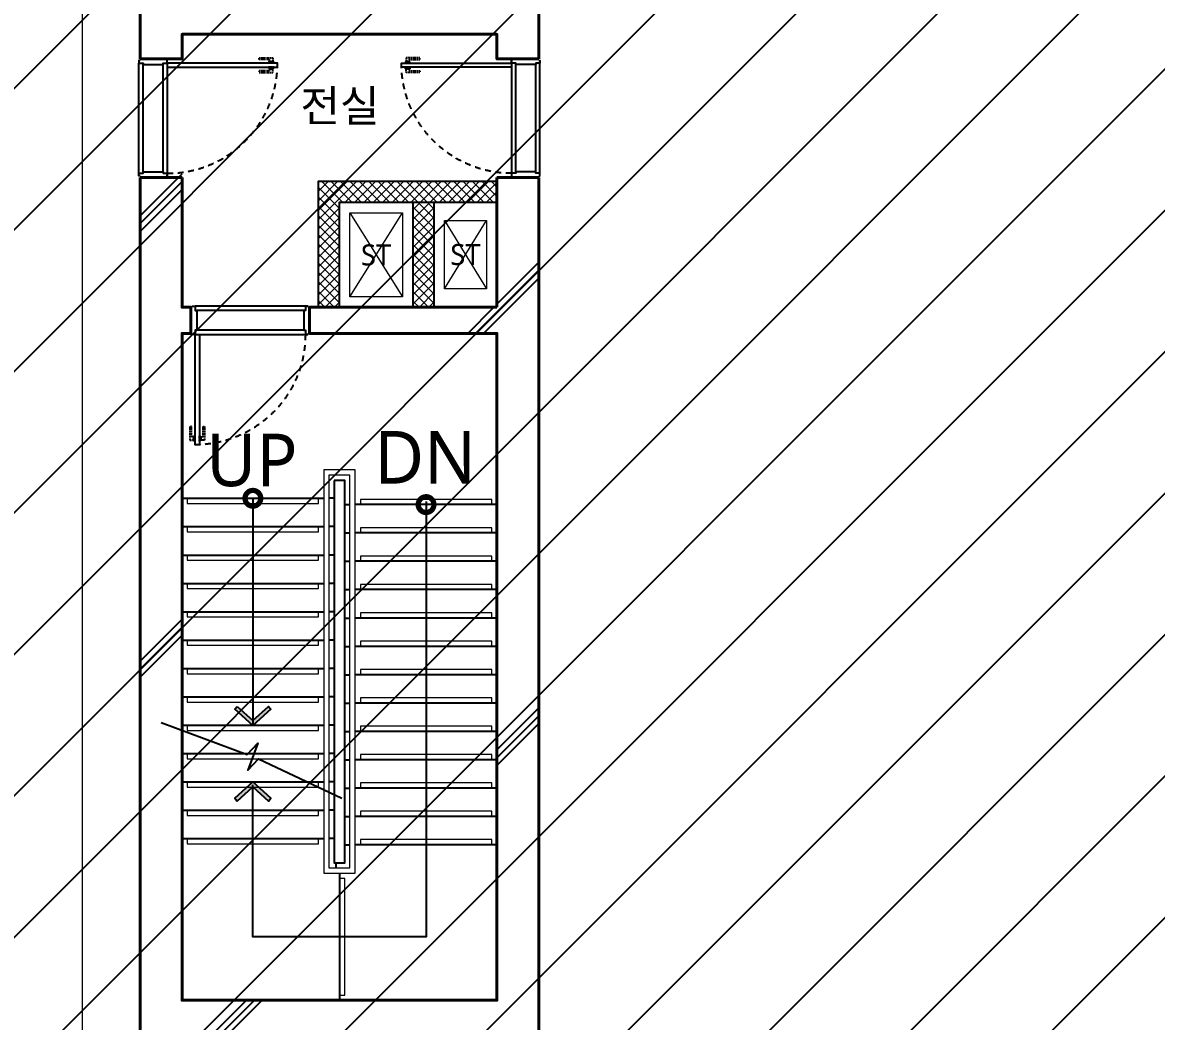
# Model space of a CAD drawing. Header units: millimetres. Extents: x 4739419 to 5837985, y 2291271 to 3446271.
# Drawn here: x 4898544 to 4909344, y 2381141 to 2390651 of the extents above; entities that cross this region are included whole.
import ezdxf
from ezdxf.enums import TextEntityAlignment as Align

# ---------------------------------------------------------------- set-up
doc = ezdxf.new("R2010")
doc.units = ezdxf.units.MM
doc.linetypes.add('XR-평면도$0$DASHEDX2', pattern=[1.5, 1, -0.5])
doc.linetypes.add('XR-평면도$0$HID', pattern=[2, 1.1, -0.9])
doc.layers.get('0').update_dxf_attribs({"color": 255})
for name, color, linetype, lineweight in [('A-XXXX-TXT2', 9, 'Continuous', 25), ('XR-평면도$0$A-CNTL', 9, 'Continuous', 15), ('XR-평면도$0$A-CONC-LIN1', 9, 'Continuous', 40), ('XR-평면도$0$A-DWXM-DOOR', 9, 'Continuous', 25), ('XR-평면도$0$A-ELEV-LIN3', 9, 'Continuous', 18), ('XR-평면도$0$A-SSXM-STAIR', 9, 'Continuous', 25), ('XR-평면도$0$A-SSXS-HAND', 9, 'Continuous', 20), ('XR-평면도$0$A-WAXM-BLOC', 9, 'Continuous', 25), ('XR-평면도$0$A-XXXX-HATC', 9, 'Continuous', 18), ('XR-평면도$0$A-XXXX-OPEN', 9, 'Continuous', 15), ('XR-평면도$0$A-XXXX-SYMB', 9, 'Continuous', 25)]:
    doc.layers.add(name, color=color, linetype=linetype, lineweight=lineweight)
doc.layers.add('HEB-Area(PC Topping)', color=3, linetype='Continuous')
doc.layers.add('XR-평면도$0$A-CONC-SOLD', color=9, linetype='Continuous')
doc.styles.add('맑은 고딕', font='malgun.ttf')

# ---------------------------------------------------------------- blocks, each defined once
blk = doc.blocks.new('XR-평면도$0$ARROW')
blk.add_lwpolyline([(-0.002, 0.87), (0.738, 0), (-0.002, -0.87), (0.15, -1), (1, 0), (0.15, 1)], close=True)
for points in [[(-0.002, 0.87), (0.15, 1), (0.738, 0), (1, 0)], [(0.738, 0), (1, 0), (-0.002, -0.87), (0.15, -1)]]:
    blk.add_solid(points)
blk = doc.blocks.new('XR-평면도$0$#7~16 계단 1f~8f')
at = {"layer": 'XR-평면도$0$A-ELEV-LIN3'}
for points in [[(277066, 9786), (277066, 9736), (278316, 9736), (278316, 9786)], [(279966, 9726), (279966, 9776), (278716, 9776), (278716, 9726)], [(277066, 9516), (277066, 9466), (278316, 9466), (278316, 9516)], [(279966, 9456), (279966, 9506), (278716, 9506), (278716, 9456)], [(277066, 9246), (277066, 9196), (278316, 9196), (278316, 9246)], [(279966, 9186), (279966, 9236), (278716, 9236), (278716, 9186)], [(277066, 8976), (277066, 8926), (278316, 8926), (278316, 8976)], [(279966, 8916), (279966, 8966), (278716, 8966), (278716, 8916)], [(277066, 8706), (277066, 8656), (278316, 8656), (278316, 8706)], [(279966, 8646), (279966, 8696), (278716, 8696), (278716, 8646)], [(277066, 8436), (277066, 8386), (278316, 8386), (278316, 8436)], [(279966, 8376), (279966, 8426), (278716, 8426), (278716, 8376)], [(277066, 8166), (277066, 8116), (278316, 8116), (278316, 8166)], [(279966, 8106), (279966, 8156), (278716, 8156), (278716, 8106)], [(277066, 7896), (277066, 7846), (278316, 7846), (278316, 7896)], [(279966, 7836), (279966, 7886), (278716, 7886), (278716, 7836)], [(277066, 7626), (277066, 7576), (278316, 7576), (278316, 7610)], [(278316, 7610), (278316, 7626)], [(279966, 7566), (279966, 7616), (278716, 7616), (278716, 7566)], [(277066, 7356), (277066, 7306), (278316, 7306), (278316, 7356)], [(279966, 7296), (279966, 7346), (278716, 7346), (278716, 7296)], [(277066, 7086), (277066, 7036), (278316, 7036), (278316, 7086)], [(279966, 7026), (279966, 7076), (278716, 7076), (278716, 7026)], [(277066, 6816), (277066, 6766), (278316, 6766), (278316, 6816)], [(279966, 6756), (279966, 6806), (278716, 6806), (278716, 6756)], [(277066, 6546), (277066, 6496), (278316, 6496), (278316, 6546)], [(279966, 6486), (279966, 6536), (278716, 6536), (278716, 6486)], [(278516, 5056), (278566, 5056), (278566, 6166), (278516, 6166)]]:
    blk.add_lwpolyline(points, dxfattribs=at)
at = {"layer": 'XR-평면도$0$A-SSXM-STAIR'}
for p, q in [((278480, 6316), (278480, 6266)), ((278516, 6216), (278516, 5006))]:
    blk.add_line(p, q, dxfattribs=at)
for points in [[(278466, 9956), (278466, 6316), (278566, 6316), (278566, 9956), (278466, 9956)], [(277016, 9786), (278366, 9786)], [(278466, 9786), (278416, 9786)], [(278566, 9726), (278616, 9726)], [(278566, 9726), (278616, 9726)], [(280016, 9726), (278666, 9726)], [(277016, 9516), (278366, 9516)], [(278466, 9516), (278416, 9516)], [(278566, 9456), (278616, 9456)], [(278566, 9456), (278616, 9456)], [(280016, 9456), (278666, 9456)], [(277016, 9246), (278366, 9246)], [(278466, 9246), (278416, 9246)], [(278566, 9186), (278616, 9186)], [(278566, 9186), (278616, 9186)], [(280016, 9186), (278666, 9186)], [(277016, 8976), (278366, 8976)], [(278466, 8976), (278416, 8976)], [(278566, 8916), (278616, 8916)], [(278566, 8916), (278616, 8916)], [(280016, 8916), (278666, 8916)], [(277016, 8706), (278366, 8706)], [(278466, 8706), (278416, 8706)], [(278566, 8646), (278616, 8646)], [(278566, 8646), (278616, 8646)], [(280016, 8646), (278666, 8646)], [(277016, 8436), (278366, 8436)], [(278466, 8436), (278416, 8436)], [(278566, 8376), (278616, 8376)], [(278566, 8376), (278616, 8376)], [(280016, 8376), (278666, 8376)], [(277016, 8166), (278366, 8166)], [(278466, 8166), (278416, 8166)], [(278566, 8106), (278616, 8106)], [(278566, 8106), (278616, 8106)], [(280016, 8106), (278666, 8106)], [(277016, 7896), (278366, 7896)], [(278466, 7896), (278416, 7896)], [(278566, 7836), (278616, 7836)], [(278566, 7836), (278616, 7836)], [(280016, 7836), (278666, 7836)], [(277016, 7626), (278366, 7626)], [(278466, 7626), (278416, 7626)], [(278566, 7566), (278616, 7566)], [(278566, 7566), (278616, 7566)], [(280016, 7566), (278666, 7566)], [(277016, 7356), (278366, 7356)], [(278466, 7356), (278416, 7356)], [(278566, 7296), (278616, 7296)], [(278566, 7296), (278616, 7296)], [(280016, 7296), (278666, 7296)], [(277016, 7086), (278366, 7086)], [(278466, 7086), (278416, 7086)], [(278566, 7026), (278616, 7026)], [(278566, 7026), (278616, 7026)], [(280016, 7026), (278666, 7026)], [(277016, 6816), (278366, 6816)], [(278466, 6816), (278416, 6816)], [(278566, 6756), (278616, 6756)], [(278566, 6756), (278616, 6756)], [(280016, 6756), (278666, 6756)], [(277016, 6546), (278366, 6546)], [(278466, 6546), (278416, 6546)], [(278566, 6486), (278616, 6486)], [(278566, 6486), (278616, 6486)], [(280016, 6486), (278666, 6486)]]:
    blk.add_lwpolyline(points, dxfattribs=at)
at = {"layer": 'XR-평면도$0$A-SSXS-HAND'}
for points in [[(278366, 7556), (278366, 6216), (278666, 6216), (278666, 10056), (278366, 10056), (278366, 7556)], [(278416, 7532), (278416, 6266), (278616, 6266), (278616, 10006), (278416, 10006), (278416, 7532)]]:
    blk.add_lwpolyline(points, dxfattribs=at)
at = {"layer": 'XR-평면도$0$A-XXXX-SYMB', "const_width": 150}
for points in [[(277716, 9786, 1), (277666, 9786, 1)], [(279366, 9726, 1), (279316, 9726, 1)]]:
    blk.add_lwpolyline(points, format="xyb", close=True, dxfattribs=at)
at = {"layer": 'XR-평면도$0$A-XXXX-SYMB'}
for points in [[(277691, 9786), (277691, 7626)], [(279341, 9756), (279341, 5611), (277691, 5611), (277691, 7056)], [(276816, 7652), (277636, 7346), (277739, 7455), (277643, 7197), (277746, 7305), (278537, 6930)]]:
    blk.add_lwpolyline(points, dxfattribs=at)
at = {"layer": 'XR-평면도$0$A-XXXX-SYMB', "yscale": 172.3206394866575, "zscale": 183.004177226685}
for p, xscale, rotation in [((277691, 7804), -183.004177226685, 89.99999999999997), ((277691, 6903), 183.004177226685, 89.99999999999999)]:
    blk.add_blockref('XR-평면도$0$ARROW', p, dxfattribs=dict(at, xscale=xscale, rotation=rotation))
blk = doc.blocks.new('XR-평면도$0$계단실(기준층)230530')
blk.add_blockref('XR-평면도$0$#7~16 계단 1f~8f', (-3702707, 1555615))
blk = doc.blocks.new('XR-평면도$0$중심선(210216)')
at = {"layer": 'XR-평면도$0$A-CNTL', "ltscale": 300}
blk.add_lwpolyline([(33000, 206000), (33000, -10000)], dxfattribs=at)
blk = doc.blocks.new('XR-평면도$0$도어_008')
at = {"layer": 'XR-평면도$0$A-DWXM-DOOR', "color": 9, "linetype": 'XR-평면도$0$DASHEDX2', "ltscale": 10}
for points in [[(-25, 1005), (10, 1005), (10, 975), (-10, 975), (-10, 875), (-25, 875)], [(20, 1010), (20, 970), (10, 970), (10, 1010)], [(20, 965), (20, 1015), (25, 1015), (25, 965)], [(70, 965), (70, 1015), (65, 1015), (65, 965)], [(70, 1010), (70, 970), (80, 970), (80, 1010)], [(115, 1005), (80, 1005), (80, 975), (100, 975), (100, 875), (115, 875)]]:
    blk.add_lwpolyline(points, close=True, dxfattribs=at)
at = {"layer": 'XR-평면도$0$A-DWXM-DOOR'}
blk.add_lwpolyline([(65, 0), (65, 1050), (25, 1050), (25, 0)], close=True, dxfattribs=at)
at = {"layer": 'XR-평면도$0$A-DWXM-DOOR', "color": 0}
for points in [[(0, -260), (0, -270), (25, -270), (25, -230), (40, -230), (40, -40), (25, -40), (25, 0), (0, 0), (0, -10)], [(1100, -260), (1100, -270), (1075, -270), (1075, -230), (1060, -230), (1060, -40), (1075, -40), (1075, 0), (1100, 0), (1100, -10)]]:
    blk.add_lwpolyline(points, dxfattribs=at)
at = {"layer": 'XR-평면도$0$A-DWXM-DOOR', "color": 9}
for points in [[(25, 0), (1075, 0)], [(1060, -40), (40, -40)], [(1075, -270), (25, -270)], [(1060, -230), (40, -230)]]:
    blk.add_lwpolyline(points, dxfattribs=at)
at = {"layer": 'XR-평면도$0$A-DWXM-DOOR', "color": 1, "linetype": 'XR-평면도$0$HID', "ltscale": 50}
blk.add_arc((25, 0), 1050, 0, 90, dxfattribs=at)
blk = doc.blocks.new('XR-평면도$0$계단실_7_기준층(210720)')
at = {"layer": 'XR-평면도$0$A-CONC-SOLD'}
h = blk.add_hatch(dxfattribs=at)
h.set_pattern_fill('CONC', color=256, scale=100)
h.set_pattern_definition([(45, (-1631837.4, -693570.6), (-2121.3203, 2121.3203), []), (45, (-1631837.4, -693495.6), (-2121.3203, 2121.3203), []), (45, (-1631837.4, -693420.6), (-2121.3203, 2121.3203), [])])
h.paths.add_polyline_path([(3400, -9600), (400, -9600), (400, -3250), (485, -3250), (485, -3000), (400, -3000), (400, -1700), (0, -1700), (0, -10000), (3800, -10000), (3800, -1700), (3400, -1700), (3400, -3000), (1600, -3000), (1600, -3250), (3400, -3250)])
h.paths.add_polyline_path([(3800, 0), (2450, 0), (2450, -400), (3400, -400), (3400, -600), (3800, -600)])
h.paths.add_polyline_path([(0, 0), (0, -600), (400, -600), (400, -400), (1350, -400), (1350, 0)])
at = {"layer": 'XR-평면도$0$A-XXXX-HATC'}
h = blk.add_hatch(dxfattribs=at)
h.set_pattern_fill('ANSI37', color=256, scale=20, style=0)
h.paths.add_polyline_path([(3400, -2000), (3400, -1800), (1700, -1800), (1700, -3000), (1900, -3000), (1900, -2000)])
h.paths.add_polyline_path([(2800, -2000), (2800, -3000), (2600, -3000), (2600, -2000)])
at = {"layer": 'XR-평면도$0$A-CONC-LIN1'}
for points in [[(3800, -635), (3800, 0), (0, 0), (0, -635)], [(3800, -635), (3400, -635), (3400, -400), (400, -400), (400, -635), (0, -635)], [(0, -1765), (0, -10000), (3800, -10000), (3800, -1765)], [(400, -1765), (0, -1765)], [(400, -1765), (400, -3000), (485, -3000), (485, -3250), (400, -3250), (400, -9600), (3400, -9600), (3400, -3250), (1615, -3250), (1615, -3000), (3400, -3000)], [(3400, -3000), (3400, -1765)], [(3400, -1765), (3800, -1765)], [(3400, -3000), (3400, -1765)]]:
    blk.add_lwpolyline(points, dxfattribs=at)
at = {"layer": 'XR-평면도$0$A-WAXM-BLOC', "ltscale": 50}
for points in [[(1700, -3000), (1700, -1800), (3400, -1800)], [(1900, -3000), (1900, -2000), (3400, -2000)], [(2600, -2000), (2600, -3000)], [(2800, -2000), (2800, -3000)]]:
    blk.add_lwpolyline(points, dxfattribs=at)
at = {"layer": 'XR-평면도$0$A-XXXX-OPEN', "ltscale": 20}
for p, q in [((2000, -2900), (2500, -2100)), ((2000, -2100), (2500, -2900)), ((2900, -2175), (3300, -2825)), ((2900, -2825), (3300, -2175))]:
    blk.add_line(p, q, dxfattribs=at)
for points in [[(2000, -2100), (2500, -2100), (2500, -2900), (2000, -2900)], [(2900, -2175), (3300, -2175), (3300, -2825), (2900, -2825)]]:
    blk.add_lwpolyline(points, close=True, dxfattribs=at)
at = {"rotation": 270}
blk.add_blockref('XR-평면도$0$도어_008', (260, -650), dxfattribs=at)
for p, xscale, rotation in [((3540, -650), -1.000000000000002, 90), ((500, -3260), -1, 180)]:
    blk.add_blockref('XR-평면도$0$도어_008', p, dxfattribs=dict(xscale=xscale, rotation=rotation))

msp = doc.modelspace()

# ---------------------------------------------------------------- hatches: boundary and pattern name
at = {"layer": 'HEB-Area(PC Topping)'}
h = msp.add_hatch(dxfattribs=at)
h.set_pattern_fill('ANSI31', color=256, scale=300)
h.set_pattern_definition([(45, (152467.4, -0.001), (-673.51921, 673.51921), [])])
h.paths.add_polyline_path([(4865461.8, 2413991.2), (4865511.8, 2394416.6), (4898114.5, 2394416.6), (4898114.5, 2377621.7), (4911154.5, 2377621.7), (4911154.5, 2394421.7), (4943111.8, 2394421.7), (4943111.8, 2413991.2), (4905611.8, 2413991.2), (4905611.8, 2410391.2), (4903611.8, 2410391.2), (4903611.8, 2413991.2)])

# ---------------------------------------------------------------- block references
for name, p in [('XR-평면도$0$계단실(기준층)230530', (8325752.9, 820720.6)), ('XR-평면도$0$계단실(기준층)230530', (8325752.9, 820720.6)), ('XR-평면도$0$계단실(기준층)230530', (8325752.9, 820720.6)), ('XR-평면도$0$계단실_7_기준층(210720)', (4899661.8, 2390941.2)), ('XR-평면도$0$계단실_7_기준층(210720)', (4899661.8, 2390941.2)), ('XR-평면도$0$계단실_7_기준층(210720)', (4899661.8, 2390941.2))]:
    msp.add_blockref(name, p)
at = {"layer": 'XR-평면도$0$A-CNTL'}
msp.add_blockref('XR-평면도$0$중심선(210216)', (4866111.8, 2336391.2), dxfattribs=at)

# ---------------------------------------------------------------- texts
at = {"layer": 'A-XXXX-TXT2', "ltscale": 100, "style": '맑은 고딕'}
for s, height, p in [('전실', 300, (4901566.3, 2389858.3)), ('ST', 200, (4901910.4, 2388439.3)), ('ST', 200, (4902761.8, 2388443.5)), ('UP', 500, (4900728.2, 2386486.7)), ('DN', 500, (4902378.2, 2386511.7))]:
    msp.add_text(s, height=height, dxfattribs=at).set_placement(p, align=Align.MIDDLE_CENTER)

doc.saveas('drawing.dxf')
